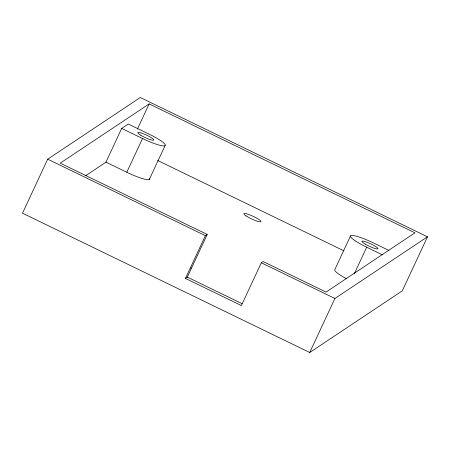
<?xml version="1.0" encoding="UTF-8"?>
<svg xmlns="http://www.w3.org/2000/svg" width="450" height="450" viewBox="0 0 450 450"><rect width="100%" height="100%" fill="white"/><g stroke="black" fill="none" stroke-linecap="round" stroke-linejoin="round"><path stroke-width="0.67" d="M47.689 159.182L22.5 213.193L309.724 352.491L402.311 290.818L427.5 236.807L140.276 97.509L47.689 159.182L205.38 235.654L207.214 234.433L60.221 163.148L149.147 103.916L414.968 232.836L326.042 292.067L263.149 261.562L261.315 262.783L241.374 305.55L185.439 278.421L205.38 235.654M85.567 175.748L105.947 162.174L121.686 128.413L128.278 124.026L149.119 134.128A21.488 3.397 25 0 1 165.066 145.659L149.321 179.415M137.419 129.071L149.147 103.916M105.947 162.174L126.782 172.277L142.526 138.521A21.488 3.397 25 0 0 165.066 145.659M187.273 277.2L207.214 234.433M350.556 235.845L334.817 269.606A21.488 3.397 25 0 0 346.556 278.764M309.724 352.491L334.912 298.474L427.5 236.807M354.218 273.966L366.688 247.213L362.886 245.312A21.488 3.397 25 0 1 351 235.564A21.488 3.397 25 0 1 372.099 242.28L389.031 250.504M185.439 278.421L187.369 277.132L242.049 303.654M121.686 128.413L142.526 138.521M366.688 247.213L382.478 254.869M157.618 160.459L343.884 250.796M261.315 262.783L334.912 298.474M149.518 178.532A21.488 3.397 25 0 1 126.782 172.277M191.402 267.964A9.433 1.491 25 0 1 190.778 268.088M365.237 244.125A8.803 1.389 25 0 0 377.916 248.794A8.803 1.389 25 0 0 366.75 242.173A8.803 1.389 25 0 0 365.237 244.125M140.709 135.191A8.803 1.389 25 0 0 153.703 140.147A8.803 1.389 25 0 0 143.049 133.633A8.803 1.389 25 0 0 140.709 135.191M246.122 215.921A9.433 1.491 25 0 0 260.578 221.811A9.433 1.491 25 0 0 250.425 215.145A9.433 1.491 25 0 0 246.122 215.921"/></g></svg>
